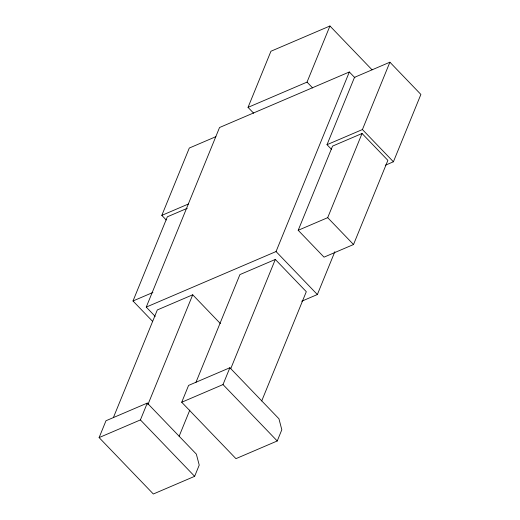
<?xml version="1.0" encoding="UTF-8"?>
<svg xmlns="http://www.w3.org/2000/svg" width="520" height="520" viewBox="0 0 520 520"><rect width="100%" height="100%" fill="white"/><g stroke="black" fill="none" stroke-linecap="round" stroke-linejoin="round"><path stroke-width="0.78" d="M166.244 219.986L161.817 215.384L189.3 148.044L215.852 136.682M152.653 321.418L133.003 300.983L167.356 216.808L187.265 208.286M155.188 316.387L146.25 307.099L219.537 127.523L349.336 71.981L354.919 77.785M99.112 437.593L105.983 420.751L147.284 403.084L196.346 454.123L199.225 465.101L194.643 476.326L153.341 494L99.112 437.593L140.413 419.919L147.284 403.084M113.347 417.69L157.32 309.946L192.719 294.794L220.383 323.577M253.65 113.204L248.04 107.367L270.94 51.246L329.94 26L372.041 69.797M147.829 404.788L192.719 294.794M248.04 107.367L307.034 82.115L329.94 26M181.714 402.246L188.584 385.411L229.879 367.738L278.947 418.776L281.82 429.76L277.238 440.979L235.944 458.653L181.714 402.246L223.008 384.572L229.879 367.738M195.949 382.343L239.915 274.599L275.314 259.447L306.306 291.688L261.722 400.926M179.127 436.274L189.813 410.085M146.25 307.099L276.048 251.55L349.336 71.981M230.737 368.693L275.314 259.447M331.448 149.298L327.015 144.69L354.497 77.35L389.896 62.205L420.888 94.439L393.406 161.779L385.294 165.25M298.2 230.289L332.553 146.113L362.05 133.49L387.875 160.355L353.522 244.53L324.025 257.153L298.2 230.289L327.697 217.666L362.05 133.49M327.015 144.69L362.421 129.545L389.896 62.205M301.704 301.236L317.369 294.534L334.848 251.706M161.817 215.384L188.37 204.022M133.003 300.983L152.912 292.461M362.421 129.545L393.406 161.779M307.034 82.115L312.65 87.958M327.697 217.666L353.522 244.53M276.048 251.55L317.369 294.534M223.008 384.572L277.238 440.979M140.413 419.919L194.643 476.326"/></g></svg>
